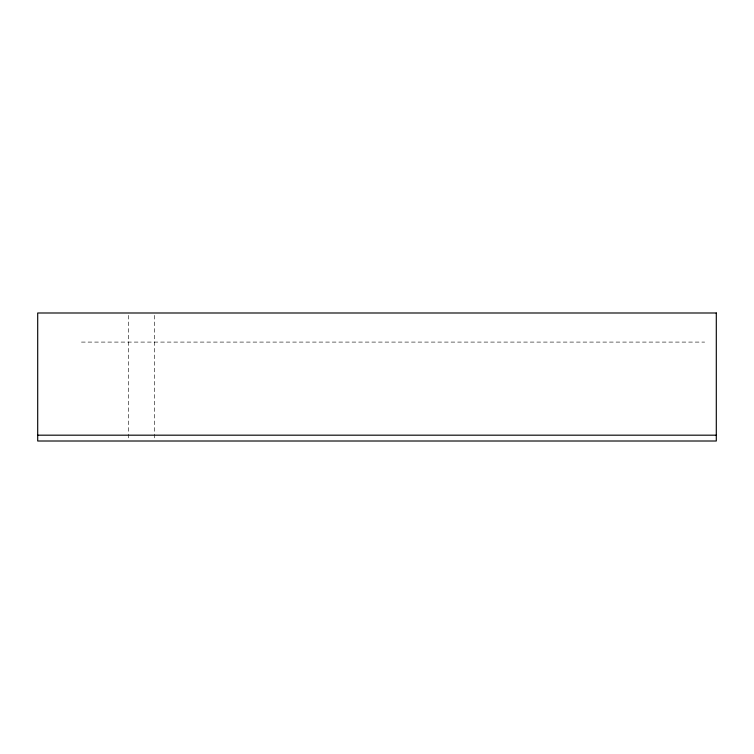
<?xml version="1.0" encoding="UTF-8"?>
<svg xmlns="http://www.w3.org/2000/svg" width="754" height="754" viewBox="0 0 754 754"><rect width="100%" height="100%" fill="white"/><g stroke="black" fill="none" stroke-linecap="round" stroke-linejoin="round"><path stroke-width="0.57" stroke-dasharray="3.77 2.83" d="M81.451 342.09L704.66 342.09M154.636 315.351L154.636 438.649M128.548 315.351L128.548 438.649"/><path stroke-width="1.13" d="M37.7 435.181L716.3 435.181M716.3 312.995L37.7 312.995L37.7 441.005L716.3 441.005L716.3 312.995"/></g></svg>
